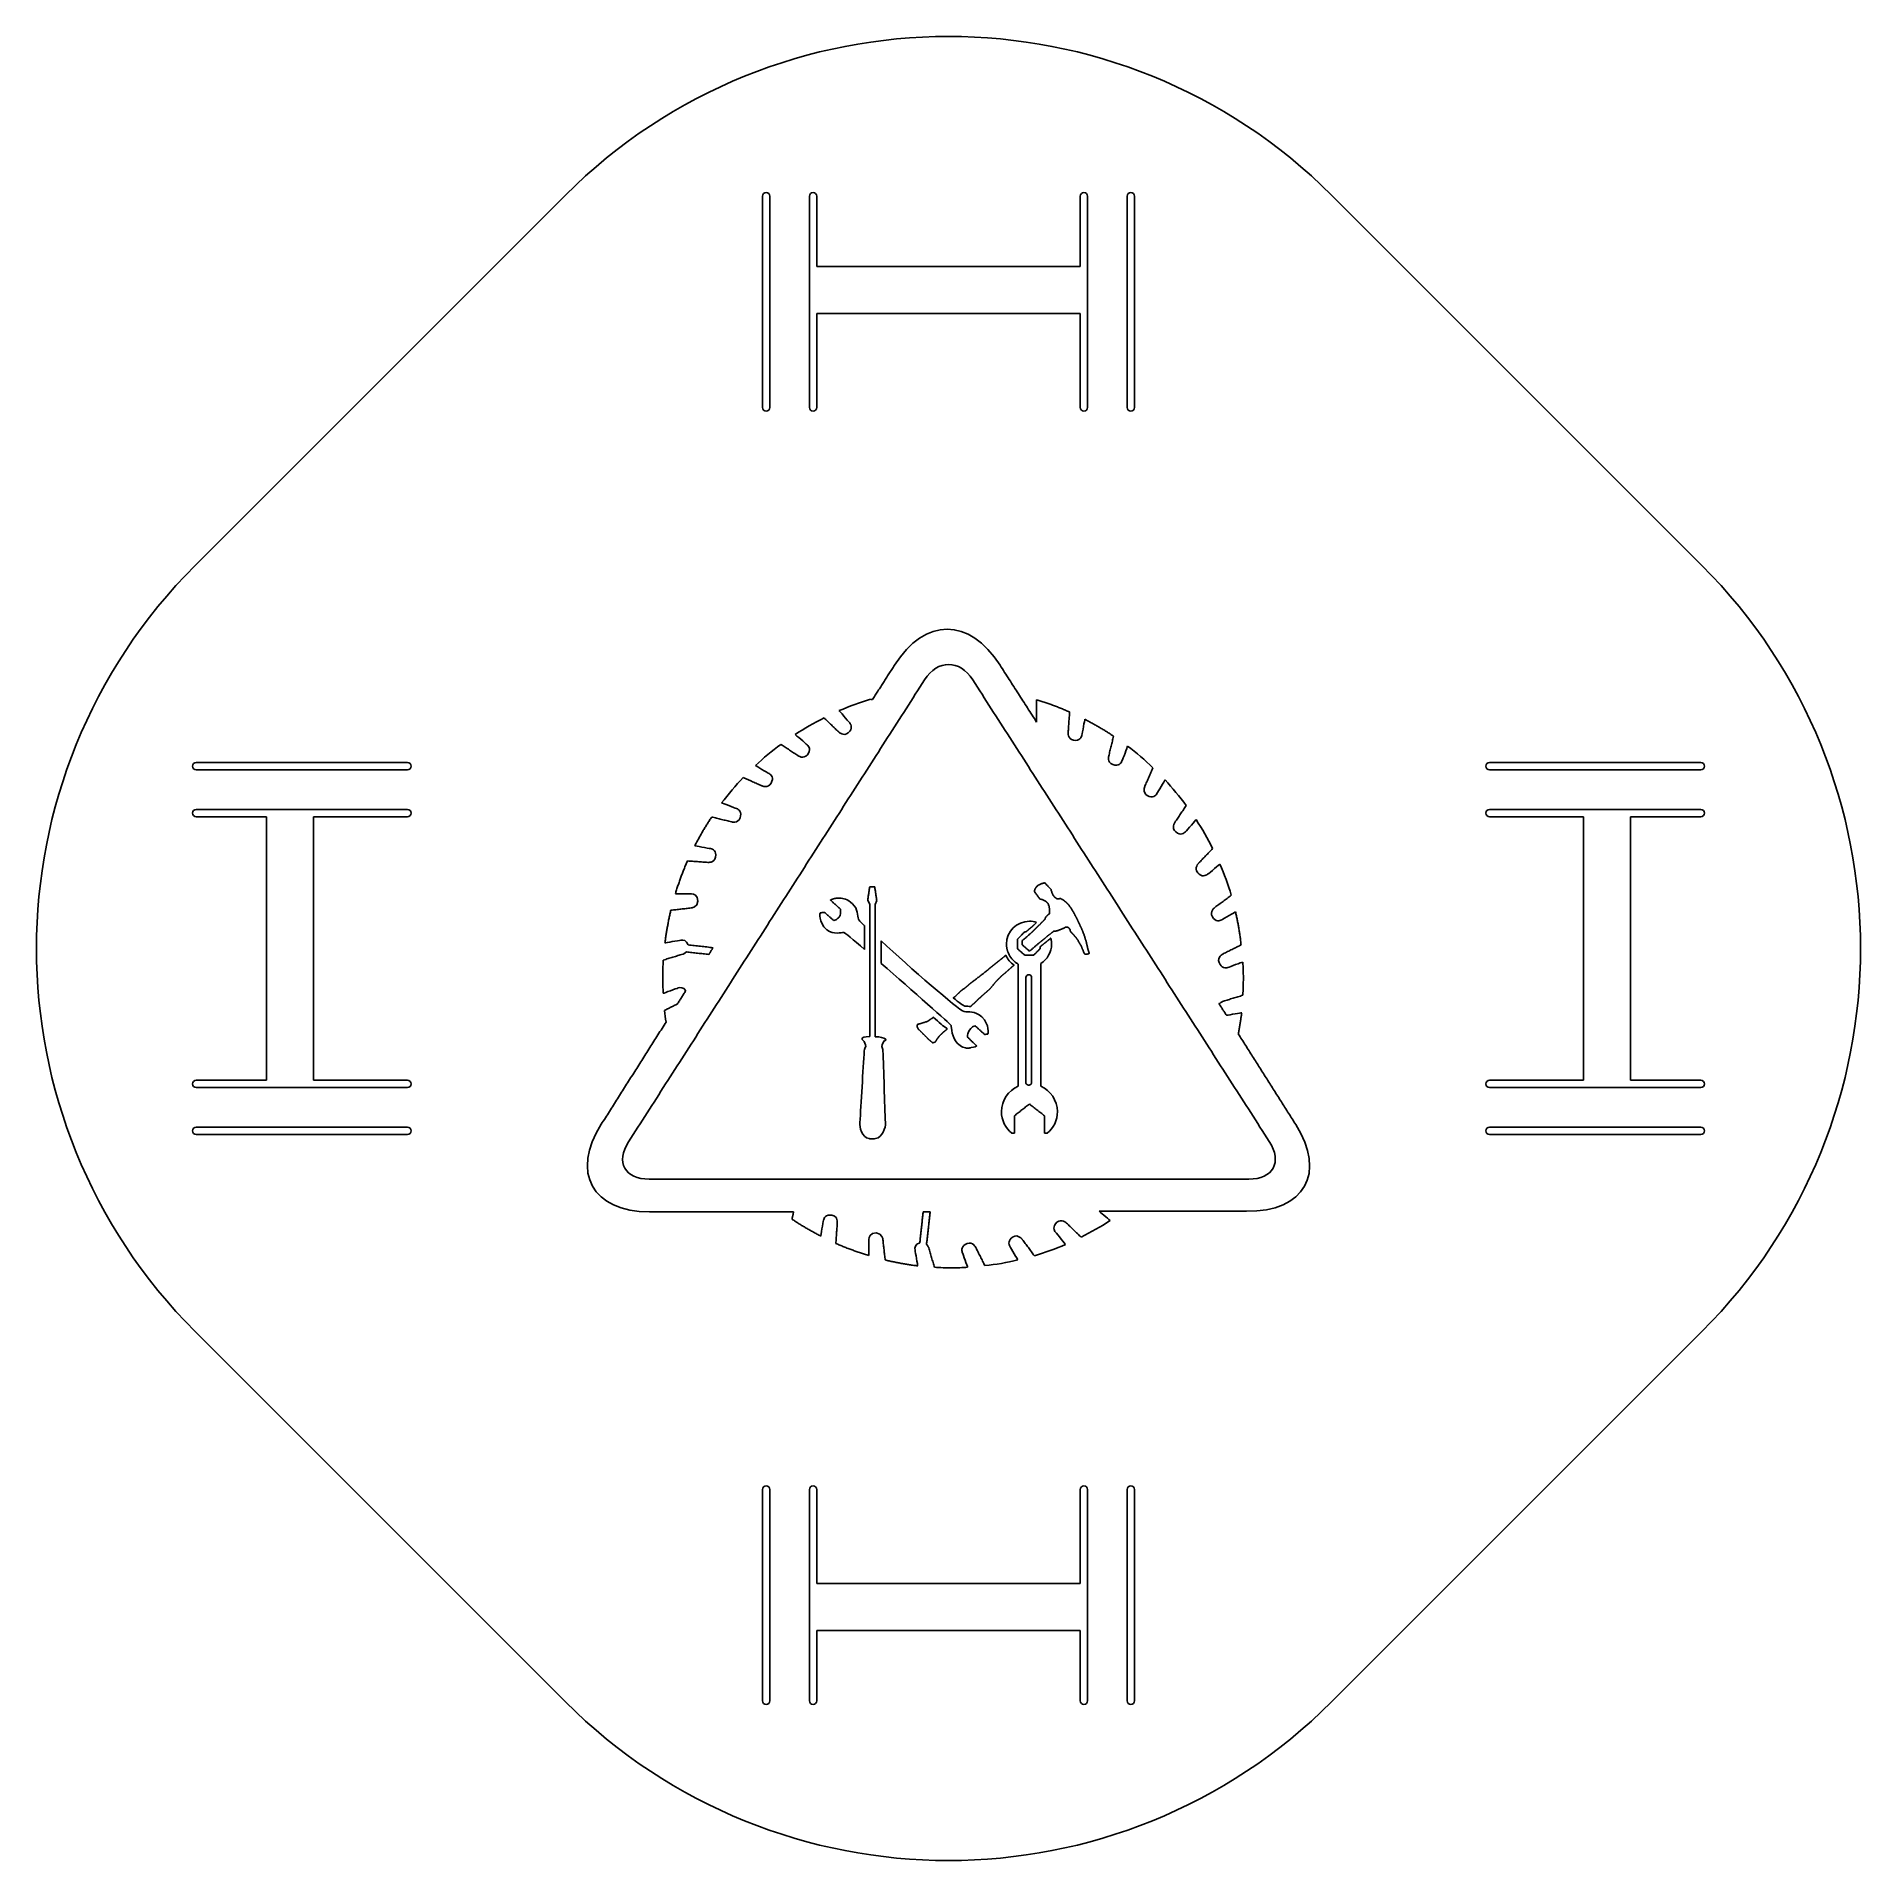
# Model space of a CAD drawing. Header units: millimetres. Extents: x -51 to 51, y -51 to 51.
import ezdxf

# ---------------------------------------------------------------- set-up
doc = ezdxf.new("R2010")
doc.units = ezdxf.units.MM
doc.layers.add('Shape2DView027', color=7, linetype='CONTINUOUS')

msp = doc.modelspace()

# ---------------------------------------------------------------- linework, layer by layer
at = {"layer": 'Shape2DView027'}
for p, q in [((-41.7193, 21.2132), (-21.2132, 41.7193)), ((-10.3, 41.6624), (-10.3, 29.9624)), ((-9.9, 29.9624), (-9.9, 41.6624)), ((-7.7, 41.6624), (-7.7, 29.9624)), ((-7.3, 37.7624), (-7.3, 41.6624)), ((7.3, 41.6624), (7.3, 37.7624)), ((7.7, 29.9624), (7.7, 41.6624)), ((9.9, 41.6624), (9.9, 29.9624)), ((10.3, 29.9624), (10.3, 41.6624)), ((21.2132, 41.7193), (41.7193, 21.2132)), ((7.3, 37.7624), (-7.3, 37.7624)), ((-7.3, 29.9624), (-7.3, 35.1624)), ((-7.3, 35.1624), (7.3, 35.1624)), ((7.3, 35.1624), (7.3, 29.9624)), ((-29.9624, 10.3), (-41.6624, 10.3)), ((41.6624, 10.3), (29.9624, 10.3)), ((-41.6624, 9.9), (-29.9624, 9.9)), ((29.9624, 9.9), (41.6624, 9.9)), ((-29.9624, 7.7), (-41.6624, 7.7)), ((-41.6624, 7.3), (-37.7624, 7.3)), ((-37.7624, 7.3), (-37.7624, -7.3)), ((-35.1624, 7.3), (-29.9624, 7.3)), ((-35.1624, -7.3), (-35.1624, 7.3)), ((41.6624, 7.7), (29.9624, 7.7)), ((29.9624, 7.3), (35.1624, 7.3)), ((35.1624, 7.3), (35.1624, -7.3)), ((37.7624, -7.3), (37.7624, 7.3)), ((37.7624, 7.3), (41.6624, 7.3)), ((-37.7624, -7.3), (-41.6624, -7.3)), ((-41.6624, -7.7), (-29.9624, -7.7)), ((-29.9624, -7.3), (-35.1624, -7.3)), ((35.1624, -7.3), (29.9624, -7.3)), ((29.9624, -7.7), (41.6624, -7.7)), ((41.6624, -7.3), (37.7624, -7.3)), ((-29.9624, -9.9), (-41.6624, -9.9)), ((41.6624, -9.9), (29.9624, -9.9)), ((-41.6624, -10.3), (-29.9624, -10.3)), ((29.9624, -10.3), (41.6624, -10.3)), ((-21.2132, -41.7193), (-41.7193, -21.2132)), ((41.7193, -21.2132), (21.2132, -41.7193)), ((-10.3, -29.9624), (-10.3, -41.6624)), ((-9.9, -41.6624), (-9.9, -29.9624)), ((-7.7, -29.9624), (-7.7, -41.6624)), ((-7.3, -35.1624), (-7.3, -29.9624)), ((7.3, -29.9624), (7.3, -35.1624)), ((7.7, -41.6624), (7.7, -29.9624)), ((9.9, -29.9624), (9.9, -41.6624)), ((10.3, -41.6624), (10.3, -29.9624)), ((7.3, -35.1624), (-7.3, -35.1624)), ((-7.3, -37.7624), (7.3, -37.7624)), ((-7.3, -41.6624), (-7.3, -37.7624)), ((7.3, -37.7624), (7.3, -41.6624))]:
    msp.add_line(p, q, dxfattribs=at)
for centre, radius, start, end in [((0, 20.5061), 30, 45, 135), ((-10.1, 41.6624), 0.2, 0, 180), ((-7.5, 41.6624), 0.2, 0, 180), ((7.5, 41.6624), 0.2, 0, 180), ((10.1, 41.6624), 0.2, 0, 180), ((-10.1, 29.9624), 0.2, 180, 0), ((-7.5, 29.9624), 0.2, 180, 0), ((7.5, 29.9624), 0.2, 180, 0), ((10.1, 29.9624), 0.2, 180, 0), ((-20.5061, 0), 30, 135, -135), ((20.5061, 0), 30, -45, 45), ((-41.6624, 10.1), 0.2, 90, -90), ((-29.9624, 10.1), 0.2, -90, 90), ((29.9624, 10.1), 0.2, 90, -90), ((41.6624, 10.1), 0.2, -90, 90), ((-41.6624, 7.5), 0.2, 90, -90), ((-29.9624, 7.5), 0.2, -90, 90), ((29.9624, 7.5), 0.2, 90, -90), ((41.6624, 7.5), 0.2, -90, 90), ((-41.6624, -7.5), 0.2, 90, -90), ((-29.9624, -7.5), 0.2, -90, 90), ((29.9624, -7.5), 0.2, 90, -90), ((41.6624, -7.5), 0.2, -90, 90), ((-41.6624, -10.1), 0.2, 90, -90), ((-29.9624, -10.1), 0.2, -90, 90), ((29.9624, -10.1), 0.2, 90, -90), ((41.6624, -10.1), 0.2, -90, 90), ((-10.1, -29.9624), 0.2, 0, 180), ((-7.5, -29.9624), 0.2, 0, 180), ((7.5, -29.9624), 0.2, 0, 180), ((10.1, -29.9624), 0.2, 0, 180), ((0, -20.5061), 30, -135, -45), ((-10.1, -41.6624), 0.2, -180, 0), ((-7.5, -41.6624), 0.2, 180, 0), ((7.5, -41.6624), 0.2, 180, 0), ((10.1, -41.6624), 0.2, -180, 0)]:
    msp.add_arc(centre, radius, start, end, dxfattribs=at)
for points, degree in [([(2.85476, 15.6865), (1.15493, 18.3532), (-1.29346, 18.3532), (-2.9933, 15.6865)], 3), ([(-2.9933, 15.6865), (-4.20969, 13.7839)], 1), ([(-1.32465, 14.8755), (-0.591694, 16.014), (0.609107, 16.014), (1.34206, 14.8755)], 3), ([(4.88209, 12.5363), (2.85476, 15.6865)], 1), ([(-17.7148, -10.7), (-1.32465, 14.8755)], 1), ([(1.34206, 14.8755), (17.7634, -10.6844)], 1), ([(-4.31886, 13.7995), (-4.91146, 13.6279), (-5.48847, 13.4096), (-6.04988, 13.1757)], 3), ([(-6.04988, 13.1757), (-6.04988, 13.1757), (-5.56644, 12.5987), (-5.47287, 12.4895)], 3), ([(-4.20969, 13.7839), (-4.31886, 13.7995)], 1), ([(6.70668, 13.0977), (5.81778, 13.4915), (4.88209, 13.7683)], 2), ([(4.88209, 13.7683), (4.88209, 12.8794)], 1), ([(-6.892, 12.7702), (-7.43782, 12.4895), (-7.98364, 12.1932), (-8.49827, 11.8501)], 3), ([(-6.08107, 11.9905), (-6.892, 12.7702)], 1), ([(-5.47287, 12.4895), (-5.3949, 12.396), (-5.28574, 12.1776), (-5.55085, 11.9437)], 3), ([(4.88209, 12.8794), (4.88209, 12.8638), (4.88209, 12.5519), (4.88209, 12.5363)], 3), ([(6.62871, 11.9749), (6.70668, 13.0977)], 1), ([(7.5488, 12.6923), (7.5488, 12.6611), (7.40845, 11.9437), (7.39286, 11.8189)], 3), ([(9.13948, 11.7566), (8.36753, 12.2712), (7.5488, 12.6923)], 2), ([(-9.27801, 11.3043), (-9.77705, 10.9456), (-10.2449, 10.5402), (-10.6971, 10.1347)], 3), ([(-8.34232, 10.6805), (-9.27801, 11.3043)], 1), ([(-8.49827, 11.8501), (-8.46708, 11.8345), (-7.92126, 11.3667), (-7.82769, 11.2731)], 3), ([(-7.82769, 11.2731), (-7.73412, 11.1952), (-7.59377, 10.9924), (-7.8121, 10.7273)], 3), ([(-5.55085, 11.9437), (-5.81596, 11.7254), (-6.08107, 11.9905), (-6.08107, 11.9905)], 3), ([(6.92501, 11.5382), (6.58193, 11.6006), (6.62871, 11.9749), (6.62871, 11.9749)], 3), ([(7.39286, 11.8189), (7.36167, 11.6942), (7.2681, 11.4759), (6.92501, 11.5382)], 3), ([(8.87436, 10.6649), (9.13948, 11.7566)], 1), ([(9.91922, 11.2108), (9.90362, 11.1484), (9.65411, 10.4934), (9.60732, 10.3842)], 3), ([(11.3228, 10.01), (10.8861, 10.431), (10.4027, 10.8365), (9.91922, 11.2108)], 3), ([(-10.6971, 10.1347), (-10.6348, 10.1035), (-10.0422, 9.74484), (-9.93299, 9.68246)], 3), ([(-7.8121, 10.7273), (-8.03043, 10.4622), (-8.34232, 10.6805), (-8.34232, 10.6805)], 3), ([(9.09269, 10.1815), (8.7652, 10.3063), (8.87436, 10.6649), (8.87436, 10.6649)], 3), ([(9.60732, 10.3842), (9.56054, 10.2595), (9.42018, 10.0723), (9.09269, 10.1815)], 3), ([(-11.3677, 9.46413), (-11.7888, 9.02748), (-12.1942, 8.54404), (-12.5685, 8.0606)], 3), ([(-10.3385, 9.01188), (-11.3677, 9.46413)], 1), ([(-9.82383, 9.15223), (-9.99537, 8.85593), (-10.3385, 9.01188), (-10.3385, 9.01188)], 3), ([(-9.93299, 9.68246), (-9.82383, 9.62008), (-9.65229, 9.44854), (-9.82383, 9.15223)], 3), ([(10.8705, 8.98069), (11.3228, 10.01)], 1), ([(11.9933, 9.33937), (11.9621, 9.27699), (11.6035, 8.68439), (11.5411, 8.57523)], 3), ([(13.1629, 7.92024), (12.8043, 8.41928), (12.3988, 8.88712), (11.9933, 9.33937)], 3), ([(11.0109, 8.46606), (10.7146, 8.63761), (10.8705, 8.98069), (10.8705, 8.98069)], 3), ([(11.5411, 8.57523), (11.4787, 8.46606), (11.3072, 8.29452), (11.0109, 8.46606)], 3), ([(-13.1143, 7.28086), (-13.629, 6.50891), (-14.05, 5.69018)], 2), ([(-12.0227, 7.01574), (-13.1143, 7.28086)], 1), ([(-12.5685, 8.0606), (-12.5061, 8.045), (-11.8512, 7.79549), (-11.742, 7.7487)], 3), ([(-11.5393, 7.23407), (-11.664, 6.90658), (-12.0227, 7.01574), (-12.0227, 7.01574)], 3), ([(-11.742, 7.7487), (-11.6172, 7.70192), (-11.4301, 7.56156), (-11.5393, 7.23407)], 3), ([(12.5391, 6.98455), (13.1629, 7.92024)], 1), ([(13.7088, 7.1405), (13.6932, 7.10931), (13.2253, 6.56349), (13.1318, 6.46992)], 3), ([(14.6289, 5.53424), (14.3481, 6.08005), (14.0518, 6.62587), (13.7088, 7.1405)], 3), ([(12.5859, 6.45433), (12.3208, 6.67266), (12.5391, 6.98455), (12.5391, 6.98455)], 3), ([(13.1318, 6.46992), (13.0538, 6.37636), (12.851, 6.236), (12.5859, 6.45433)], 3), ([(-14.05, 5.69018), (-14.0344, 5.69018), (-13.3015, 5.54983), (-13.1767, 5.53424)], 3), ([(-12.896, 5.06639), (-12.9584, 4.7233), (-13.3327, 4.77009), (-13.3327, 4.77009)], 3), ([(-13.1767, 5.53424), (-13.052, 5.50305), (-12.8336, 5.40948), (-12.896, 5.06639)], 3), ([(13.8491, 4.7233), (14.6289, 5.53424)], 1), ([(-14.4555, 4.84806), (-14.8493, 3.95916), (-15.1261, 3.02347)], 2), ([(-13.3327, 4.77009), (-14.4555, 4.84806)], 1), ([(13.8023, 4.19308), (13.584, 4.45819), (13.8491, 4.7233), (13.8491, 4.7233)], 3), ([(14.3481, 4.11511), (14.2546, 4.03713), (14.0363, 3.92797), (13.8023, 4.19308)], 3), ([(15.0343, 4.67652), (15.0343, 4.67652), (14.4573, 4.19308), (14.3481, 4.11511)], 3), ([(15.6581, 2.94549), (15.4866, 3.5381), (15.2682, 4.11511), (15.0343, 4.67652)], 3), ([(-4.36564, 3.41334), (-4.47481, 2.66479)], 1), ([(-4.08493, 3.41334), (-4.36564, 3.41334)], 1), ([(-3.97577, 2.66479), (-4.08493, 3.41334)], 1), ([(4.77293, 3.2262), (4.75733, 3.19501)], 1), ([(4.75733, 3.19501), (4.75733, 3.14823)], 1), ([(4.75733, 3.14823), (5.05363, 2.74276)], 1), ([(4.78852, 3.28858), (4.77293, 3.25739)], 1), ([(4.77293, 3.25739), (4.77293, 3.2262)], 1), ([(4.80412, 3.31977), (4.78852, 3.28858)], 1), ([(4.81971, 3.33537), (4.80412, 3.31977)], 1), ([(4.8353, 3.36655), (4.81971, 3.33537)], 1), ([(4.8509, 3.39774), (4.8353, 3.36655)], 1), ([(4.86649, 3.41334), (4.8509, 3.39774)], 1), ([(4.89768, 3.42893), (4.86649, 3.41334)], 1), ([(4.91328, 3.46012), (4.89768, 3.42893)], 1), ([(4.92887, 3.47572), (4.91328, 3.46012)], 1), ([(4.96006, 3.49131), (4.92887, 3.47572)], 1), ([(4.97566, 3.50691), (4.96006, 3.49131)], 1), ([(5.00685, 3.5225), (4.97566, 3.50691)], 1), ([(5.03804, 3.5381), (5.00685, 3.5225)], 1), ([(5.06923, 3.55369), (5.03804, 3.5381)], 1), ([(5.10042, 3.56929), (5.06923, 3.55369)], 1), ([(5.13161, 3.58488), (5.10042, 3.56929)], 1), ([(5.1628, 3.60048), (5.13161, 3.58488)], 1), ([(5.20958, 3.60048), (5.1628, 3.60048)], 1), ([(5.24077, 3.61607), (5.20958, 3.60048)], 1), ([(5.28755, 3.63167), (5.24077, 3.61607)], 1), ([(5.31874, 3.64726), (5.28755, 3.63167)], 1), ([(5.67743, 3.27299), (5.31874, 3.64726)], 1), ([(5.69302, 3.2418), (5.67743, 3.27299)], 1), ([(5.69302, 3.19501), (5.69302, 3.2418)], 1), ([(5.70862, 3.16382), (5.69302, 3.19501)], 1), ([(5.72421, 3.13263), (5.70862, 3.16382)], 1), ([(5.72421, 3.11704), (5.72421, 3.13263)], 1), ([(5.72421, 3.10144), (5.72421, 3.11704)], 1), ([(5.7398, 3.07025), (5.72421, 3.10144)], 1), ([(5.7554, 3.03906), (5.7398, 3.07025)], 1), ([(5.77099, 3.00787), (5.7554, 3.03906)], 1), ([(-15.3756, 2.11897), (-15.5861, 1.22617), (-15.7031, 0.309969)], 2), ([(-14.2528, 2.24373), (-15.3756, 2.11897)], 1), ([(-15.1261, 3.02347), (-14.2372, 3.02347)], 1), ([(-13.8785, 2.618), (-13.8785, 2.27492), (-14.2528, 2.24373), (-14.2528, 2.24373)], 3), ([(-14.2372, 3.02347), (-14.1124, 3.02347), (-13.8785, 2.96109), (-13.8785, 2.618)], 3), ([(-6.48654, 2.71157), (-6.53332, 2.68428), (-6.53332, 2.68038)], 2), ([(-6.53332, 2.68038), (-5.9875, 2.18135)], 1), ([(-6.34618, 2.75836), (-6.48654, 2.71157)], 1), ([(-6.06548, 2.78955), (-6.25262, 2.78565), (-6.34618, 2.75836)], 2), ([(-6.0031, 2.78955), (-6.01869, 2.78955), (-6.04988, 2.78955), (-6.06548, 2.78955)], 3), ([(-5.31693, 2.47765), (-5.59763, 2.72717), (-5.84715, 2.78955), (-6.0031, 2.78955)], 3), ([(-5.9875, 2.18135), (-5.95631, 2.04099), (-5.97191, 1.93183), (-6.0031, 1.83826)], 3), ([(-4.98943, 1.61993), (-5.03622, 1.79148), (-5.00503, 2.19694), (-5.31693, 2.47765)], 3), ([(-4.47481, 2.66479), (-4.47481, 2.66479), (-4.35005, 2.44646), (-4.35005, 2.44646)], 3), ([(-4.35005, 2.44646), (-4.35005, -4.86751)], 1), ([(-4.06934, 2.43087), (-4.06934, 2.43087), (-3.97577, 2.66479), (-3.97577, 2.66479)], 3), ([(-4.06934, -4.88311), (-4.06934, 2.43087)], 1), ([(5.05363, 2.74276), (5.08482, 2.72717)], 1), ([(5.08482, 2.72717), (5.13161, 2.72717)], 1), ([(5.13161, 2.72717), (5.1628, 2.71157)], 1), ([(5.1628, 2.71157), (5.19399, 2.71157)], 1), ([(5.19399, 2.71157), (5.25637, 2.68038)], 1), ([(5.25637, 2.68038), (5.31874, 2.64919)], 1), ([(5.31874, 2.64919), (5.38112, 2.618)], 1), ([(5.38112, 2.618), (5.42791, 2.58681)], 1), ([(5.42791, 2.58681), (5.4435, 2.55562)], 1), ([(5.4435, 2.55562), (5.4591, 2.54003)], 1), ([(5.4591, 2.54003), (5.49029, 2.50884)], 1), ([(5.49029, 2.50884), (5.50588, 2.49324)], 1), ([(5.50588, 2.49324), (5.52148, 2.46205)], 1), ([(5.52148, 2.46205), (5.53707, 2.43087)], 1), ([(5.53707, 2.43087), (5.53707, 2.39968)], 1), ([(5.53707, 2.39968), (5.55267, 2.36849)], 1), ([(5.55267, 2.36849), (5.56826, 2.35289)], 1), ([(5.56826, 2.35289), (5.56826, 2.30611)], 1), ([(5.56826, 2.30611), (5.58386, 2.27492)], 1), ([(5.58386, 2.27492), (5.58386, 2.24373)], 1), ([(5.58386, 2.24373), (5.59945, 2.21254)], 1), ([(5.59945, 2.21254), (5.59945, 2.16575)], 1), ([(5.59945, 2.16575), (5.59945, 2.13456)], 1), ([(5.59945, 2.13456), (5.59945, 2.08778)], 1), ([(5.59945, 2.08778), (5.59945, 2.0098)], 1), ([(5.77099, 2.99228), (5.77099, 3.00787)], 1), ([(5.78659, 2.96109), (5.77099, 2.99228)], 1), ([(5.80218, 2.94549), (5.78659, 2.96109)], 1), ([(5.81778, 2.9143), (5.80218, 2.94549)], 1), ([(5.83337, 2.89871), (5.81778, 2.9143)], 1), ([(5.83337, 2.88312), (5.83337, 2.89871)], 1), ([(5.84897, 2.88312), (5.83337, 2.88312)], 1), ([(5.86456, 2.86752), (5.84897, 2.88312)], 1), ([(5.88016, 2.83633), (5.86456, 2.86752)], 1), ([(5.89575, 2.82074), (5.88016, 2.83633)], 1), ([(5.91135, 2.82074), (5.89575, 2.82074)], 1), ([(5.92694, 2.80514), (5.91135, 2.82074)], 1), ([(5.94254, 2.78955), (5.92694, 2.80514)], 1), ([(5.95813, 2.78955), (5.94254, 2.78955)], 1), ([(5.95813, 2.77395), (5.95813, 2.78955)], 1), ([(5.97373, 2.77395), (5.95813, 2.77395)], 1), ([(5.98932, 2.77395), (5.97373, 2.77395)], 1), ([(6.00492, 2.75836), (5.98932, 2.77395)], 1), ([(6.02051, 2.75836), (6.00492, 2.75836)], 1), ([(6.03611, 2.75836), (6.02051, 2.75836)], 1), ([(6.0673, 2.75836), (6.03611, 2.75836)], 1), ([(6.08289, 2.75836), (6.0673, 2.75836)], 1), ([(6.09849, 2.75836), (6.08289, 2.75836)], 1), ([(6.11408, 2.75836), (6.09849, 2.75836)], 1), ([(6.14527, 2.75836), (6.11408, 2.75836)], 1), ([(6.16087, 2.77395), (6.14527, 2.75836)], 1), ([(6.17646, 2.77395), (6.16087, 2.77395)], 1), ([(6.22324, 2.75836), (6.17646, 2.77395)], 1), ([(6.27003, 2.72717), (6.22324, 2.75836)], 1), ([(6.31681, 2.71157), (6.27003, 2.72717)], 1), ([(6.3636, 2.68038), (6.31681, 2.71157)], 1), ([(6.42598, 2.6336), (6.3636, 2.68038)], 1), ([(6.45717, 2.60241), (6.42598, 2.6336)], 1), ([(6.50395, 2.57122), (6.45717, 2.60241)], 1), ([(6.55074, 2.52443), (6.50395, 2.57122)], 1), ([(6.59752, 2.47765), (6.55074, 2.52443)], 1), ([(6.6443, 2.43087), (6.59752, 2.47765)], 1), ([(6.69109, 2.36849), (6.6443, 2.43087)], 1), ([(6.72228, 2.30611), (6.69109, 2.36849)], 1), ([(6.76906, 2.25932), (6.72228, 2.30611)], 1), ([(6.81585, 2.19694), (6.76906, 2.25932)], 1), ([(6.84704, 2.11897), (6.81585, 2.19694)], 1), ([(6.89382, 2.05659), (6.84704, 2.11897)], 1), ([(6.9718, 1.91624), (6.89382, 2.05659)], 1), ([(14.6133, 1.76029), (14.4417, 2.05659), (14.7536, 2.27492), (14.7536, 2.27492)], 3), ([(14.7536, 2.27492), (15.6581, 2.94549)], 1), ([(15.892, 2.0254), (15.8764, 2.0098), (15.2371, 1.65112), (15.1279, 1.58874)], 3), ([(16.2039, 0.200805), (16.1065, 1.13649), (15.892, 2.0254)], 2), ([(-7.11033, 1.97862), (-7.11033, 1.97862), (-7.23509, 1.47958), (-6.73606, 1.04293)], 3), ([(-6.86081, 1.99421), (-7.11033, 1.97862)], 1), ([(-6.34618, 1.54196), (-6.86081, 1.99421)], 1), ([(-6.73606, 1.04293), (-6.54892, 0.886978), (-6.34618, 0.855788), (-6.17464, 0.855788)], 3), ([(-6.23702, 1.58874), (-6.26821, 1.57315), (-6.31499, 1.55756), (-6.34618, 1.54196)], 3), ([(-6.11226, 1.68231), (-6.15905, 1.65112), (-6.19024, 1.61993), (-6.23702, 1.58874)], 3), ([(-6.0031, 1.83826), (-6.03429, 1.79148), (-6.06548, 1.7135), (-6.11226, 1.68231)], 3), ([(-4.66194, 1.27685), (-4.86468, 1.46399), (-4.98943, 1.58874), (-4.98943, 1.61993)], 3), ([(-4.64635, 1.27685), (-4.66194, 1.27685)], 1), ([(-4.64635, -0.048712), (-4.64635, 1.27685)], 1), ([(4.47662, 1.51077), (3.77486, 1.51077), (3.21344, 0.949357), (3.21344, 0.24759)], 3), ([(4.28949, 0.918167), (4.44543, 1.05852)], 1), ([(4.44543, 1.05852), (4.52341, 1.1209)], 1), ([(4.88209, 1.44839), (4.75733, 1.49518), (4.61698, 1.51077), (4.47662, 1.51077)], 3), ([(4.52341, 1.1209), (4.60138, 1.18328)], 1), ([(4.60138, 1.18328), (4.63257, 1.21447)], 1), ([(4.63257, 1.21447), (4.66376, 1.24566)], 1), ([(4.66376, 1.24566), (4.74174, 1.30804)], 1), ([(4.72614, 1.01174), (4.66376, 0.949357)], 1), ([(4.77293, 1.05852), (4.72614, 1.01174)], 1), ([(4.74174, 1.30804), (4.81971, 1.38601)], 1), ([(4.80412, 1.08971), (4.77293, 1.05852)], 1), ([(4.88209, 1.16768), (4.80412, 1.08971)], 1), ([(4.81971, 1.38601), (4.88209, 1.44839)], 1), ([(4.96006, 1.24566), (4.88209, 1.16768)], 1), ([(5.03804, 1.30804), (4.96006, 1.24566)], 1), ([(5.11601, 1.38601), (5.03804, 1.30804)], 1), ([(5.13161, 1.4172), (5.11601, 1.38601)], 1), ([(5.1472, 1.4328), (5.13161, 1.4172)], 1), ([(5.19399, 1.46399), (5.1472, 1.4328)], 1), ([(5.33434, 1.61993), (5.19399, 1.46399)], 1), ([(5.34993, 1.63553), (5.33434, 1.61993)], 1), ([(5.36553, 1.69791), (5.34993, 1.66672)], 1), ([(5.34993, 1.66672), (5.34993, 1.63553)], 1), ([(5.38112, 1.7135), (5.36553, 1.69791)], 1), ([(5.39672, 1.76029), (5.38112, 1.74469)], 1), ([(5.38112, 1.74469), (5.38112, 1.7135)], 1), ([(5.41231, 1.77588), (5.39672, 1.76029)], 1), ([(5.4435, 1.80707), (5.41231, 1.77588)], 1), ([(5.47469, 1.82267), (5.4435, 1.80707)], 1), ([(5.49029, 1.85386), (5.47469, 1.82267)], 1), ([(5.53707, 1.88505), (5.49029, 1.85386)], 1), ([(5.55267, 1.90064), (5.53707, 1.88505)], 1), ([(5.58386, 1.91624), (5.55267, 1.90064)], 1), ([(5.59945, 2.0098), (5.58386, 1.91624)], 1), ([(6.08289, 0.996141), (6.09849, 1.01174)], 1), ([(6.09849, 1.01174), (6.11408, 1.01174)], 1), ([(6.11408, 1.01174), (6.12968, 1.02733)], 1), ([(6.12968, 1.02733), (6.17646, 1.04293)], 1), ([(6.17646, 1.04293), (6.22324, 1.05852)], 1), ([(6.22324, 1.05852), (6.27003, 1.07412)], 1), ([(6.27003, 1.07412), (6.31681, 1.10531)], 1), ([(6.31681, 1.10531), (6.348, 1.10531)], 1), ([(6.348, 1.10531), (6.37919, 1.1209)], 1), ([(6.37919, 1.1209), (6.42598, 1.15209)], 1), ([(6.42598, 1.15209), (6.44157, 1.15209)], 1), ([(6.44157, 1.15209), (6.45717, 1.16768)], 1), ([(6.45717, 1.16768), (6.47276, 1.18328)], 1), ([(6.47276, 1.18328), (6.50395, 1.18328)], 1), ([(6.50395, 1.18328), (6.53514, 1.18328)], 1), ([(6.53514, 1.18328), (6.55074, 1.18328)], 1), ([(6.55074, 1.18328), (6.58193, 1.18328)], 1), ([(6.58193, 1.18328), (6.59752, 1.18328)], 1), ([(6.59752, 1.18328), (6.61312, 1.16768)], 1), ([(6.61312, 1.16768), (6.6443, 1.15209)], 1), ([(6.6443, 1.15209), (6.6599, 1.13649)], 1), ([(6.6599, 1.13649), (6.67549, 1.1209)], 1), ([(6.67549, 1.1209), (6.69109, 1.10531)], 1), ([(6.69109, 1.10531), (6.70668, 1.07412)], 1), ([(6.70668, 1.07412), (6.72228, 1.05852)], 1), ([(6.72228, 1.05852), (6.73787, 1.02733)], 1), ([(6.73787, 1.02733), (6.73787, 0.996141)], 1), ([(7.03418, 1.79148), (6.9718, 1.91624)], 1), ([(7.08096, 1.7135), (7.03418, 1.79148)], 1), ([(7.11215, 1.65112), (7.08096, 1.7135)], 1), ([(7.17453, 1.51077), (7.11215, 1.65112)], 1), ([(7.23691, 1.38601), (7.17453, 1.51077)], 1), ([(7.29929, 1.24566), (7.23691, 1.38601)], 1), ([(7.36167, 1.1209), (7.29929, 1.24566)], 1), ([(7.39286, 1.04293), (7.36167, 1.1209)], 1), ([(7.42405, 0.980547), (7.39286, 1.04293)], 1), ([(15.1279, 1.58874), (15.0187, 1.52637), (14.7848, 1.46399), (14.6133, 1.76029)], 3), ([(-15.7031, 0.309969), (-15.6563, 0.325564), (-14.9545, 0.434728), (-14.8298, 0.465917)], 3), ([(-14.8298, 0.465917), (-14.705, 0.481512), (-14.5023, 0.465917), (-14.4243, 0.200805)], 3), ([(-14.4243, 0.200805), (-13.0364, 0.044857)], 1), ([(-13.0364, 0.044857), (-13.2703, -0.329419)], 1), ([(-6.17464, 0.855788), (-6.0031, 0.855788), (-5.86274, 0.886978), (-5.80037, 0.886978)], 3), ([(-5.80037, 0.886978), (-5.78477, 0.886978)], 1), ([(-5.78477, 0.886978), (-5.75358, 0.886978), (-5.30133, 0.497107), (-4.64635, -0.048712)], 3), ([(0.874219, -3.49517), (0.499944, -3.37041), (-2.11999, -1.06238), (-3.72625, 0.419133)], 3), ([(-3.72625, 0.419133), (-3.72625, -0.828453)], 1), ([(3.21344, 0.24759), (3.20954, -0.033117), (3.32261, -0.267039)], 2), ([(3.82164, 0.512702), (4.21151, 0.918167)], 1), ([(3.82164, 0.497107), (3.82164, 0.512702)], 1), ([(3.82164, 0.2164), (3.82164, 0.497107)], 1), ([(3.82164, -0.017522), (3.82164, 0.2164)], 1), ([(4.58579, 0.871383), (4.08675, 0.434728)], 1), ([(4.08675, 0.434728), (4.08675, 0.200805)], 1), ([(4.08675, 0.200805), (4.47662, -0.142281)], 1), ([(4.21151, 0.918167), (4.28949, 0.918167)], 1), ([(4.49222, -0.142281), (5.02244, 0.309969)], 1), ([(4.66376, 0.949357), (4.58579, 0.871383)], 1), ([(5.02244, 0.309969), (5.17839, 0.434728)], 1), ([(5.1472, 0.154021), (5.06923, 0.091642)], 1), ([(5.06923, 0.091642), (5.06923, -0.017522)], 1), ([(5.11601, -0.828453), (5.47469, -0.610126), (5.70862, -0.20466), (5.70862, 0.24759)], 3), ([(5.30315, 0.278779), (5.1472, 0.154021)], 1), ([(5.17839, 0.434728), (5.33434, 0.559486)], 1), ([(5.4591, 0.403538), (5.30315, 0.278779)], 1), ([(5.33434, 0.559486), (5.49029, 0.69984)], 1), ([(5.61505, 0.528297), (5.4591, 0.403538)], 1), ([(5.49029, 0.69984), (5.66183, 0.824598)], 1), ([(5.66183, 0.575081), (5.61505, 0.528297)], 1), ([(5.66183, 0.824598), (5.83337, 0.964952)], 1), ([(5.70862, 0.24759), (5.70862, 0.411335), (5.66183, 0.575081)], 2), ([(5.83337, 0.964952), (5.84897, 0.964952)], 1), ([(5.84897, 0.964952), (5.88016, 0.964952)], 1), ([(5.88016, 0.964952), (5.89575, 0.964952)], 1), ([(5.89575, 0.964952), (5.91135, 0.964952)], 1), ([(5.91135, 0.964952), (5.94254, 0.964952)], 1), ([(5.94254, 0.964952), (5.98932, 0.980547)], 1), ([(5.98932, 0.980547), (6.02051, 0.980547)], 1), ([(6.02051, 0.980547), (6.0517, 0.996141)], 1), ([(6.0517, 0.996141), (6.08289, 0.996141)], 1), ([(6.73787, 0.996141), (6.75347, 0.949357)], 1), ([(6.75347, 0.949357), (6.76906, 0.918167)], 1), ([(6.76906, 0.918167), (6.83144, 0.871383)], 1), ([(6.83144, 0.871383), (6.84704, 0.840193)], 1), ([(6.84704, 0.840193), (6.87823, 0.809003)], 1), ([(6.87823, 0.809003), (6.94061, 0.746624)], 1), ([(6.94061, 0.746624), (6.98739, 0.684245)], 1), ([(6.98739, 0.684245), (7.04977, 0.621866)], 1), ([(7.04977, 0.621866), (7.09655, 0.559486)], 1), ([(7.09655, 0.559486), (7.14334, 0.481512)], 1), ([(7.14334, 0.481512), (7.17453, 0.450322)], 1), ([(7.17453, 0.450322), (7.19012, 0.403538)], 1), ([(7.19012, 0.403538), (7.23691, 0.325564)], 1), ([(7.23691, 0.325564), (7.28369, 0.24759)], 1), ([(7.28369, 0.24759), (7.33048, 0.169616)], 1), ([(7.33048, 0.169616), (7.36167, 0.122831)], 1), ([(7.36167, 0.122831), (7.37726, 0.076047)], 1), ([(7.37726, 0.076047), (7.40845, -0.017522)], 1), ([(7.47083, 0.840193), (7.42405, 0.980547)], 1), ([(7.50202, 0.777814), (7.47083, 0.840193)], 1), ([(7.51761, 0.715435), (7.50202, 0.777814)], 1), ([(7.5488, 0.63746), (7.51761, 0.715435)], 1), ([(7.5644, 0.575081), (7.5488, 0.63746)], 1), ([(7.57999, 0.512702), (7.5644, 0.575081)], 1), ([(7.61118, 0.434728), (7.57999, 0.512702)], 1), ([(7.62678, 0.372348), (7.61118, 0.434728)], 1), ([(7.64237, 0.309969), (7.62678, 0.372348)], 1), ([(7.65797, 0.231995), (7.64237, 0.309969)], 1), ([(7.67356, 0.169616), (7.65797, 0.231995)], 1), ([(7.68916, 0.107236), (7.67356, 0.169616)], 1), ([(7.70475, 0.029262), (7.68916, 0.107236)], 1), ([(7.73594, -0.095496), (7.70475, 0.029262)], 1), ([(15.2059, -0.298229), (16.2039, 0.200805)], 1), ([(-15.7966, -0.641315), (-15.8122, -0.968807), (-15.8278, -1.2807), (-15.8278, -1.60819)], 3), ([(-14.7206, -0.313824), (-15.7966, -0.641315)], 1), ([(-14.5179, -0.189065), (-14.6114, -0.282634), (-14.7206, -0.313824), (-14.7206, -0.313824)], 3), ([(-13.2703, -0.329419), (-14.5179, -0.189065)], 1), ([(-3.72625, -0.828453), (-2.02642, -2.30996), (0.125668, -4.19694), (0.141263, -4.25931)], 3), ([(2.41811, -0.984401), (2.34013, -1.04678)], 1), ([(2.49608, -0.922022), (2.41811, -0.984401)], 1), ([(2.57406, -0.859643), (2.49608, -0.922022)], 1), ([(2.65203, -0.797264), (2.57406, -0.859643)], 1), ([(2.80798, -0.672505), (2.65203, -0.797264)], 1), ([(2.96393, -0.547746), (2.80798, -0.672505)], 1), ([(3.11987, -0.422988), (2.96393, -0.547746)], 1), ([(3.15106, -0.391798), (3.11987, -0.422988)], 1), ([(3.18225, -0.376203), (3.15106, -0.391798)], 1), ([(3.6345, -0.922022), (3.43177, -0.781669), (3.27582, -0.610126), (3.18225, -0.376203)], 3), ([(3.32261, -0.267039), (3.41618, -0.485367), (3.57212, -0.672505), (3.77486, -0.812858)], 3), ([(3.43177, -1.09357), (3.57212, -0.968807)], 1), ([(3.57212, -0.968807), (3.6345, -0.922022)], 1), ([(3.77486, -0.812858), (3.80605, -0.828453), (3.82164, -0.844048), (3.85283, -0.859643)], 3), ([(4.21151, -0.360608), (3.82164, -0.017522)], 1), ([(3.85283, -0.859643), (3.85283, -7.6278)], 1), ([(4.2427, -0.360608), (4.21151, -0.360608)], 1), ([(4.5546, -0.360608), (4.2427, -0.360608)], 1), ([(4.47662, -0.142281), (4.49222, -0.142281)], 1), ([(4.72614, -0.360608), (4.5546, -0.360608)], 1), ([(5.06923, -0.017522), (4.72614, -0.360608)], 1), ([(5.11601, -7.6278), (5.11601, -0.828453)], 1), ([(7.40845, -0.017522), (7.45524, -0.111091)], 1), ([(7.45524, -0.111091), (7.48643, -0.20466)], 1), ([(7.48643, -0.20466), (7.53321, -0.298229)], 1), ([(7.53321, -0.298229), (7.5644, -0.313824)], 1), ([(7.5644, -0.313824), (7.61118, -0.313824)], 1), ([(7.61118, -0.313824), (7.64237, -0.313824)], 1), ([(7.64237, -0.313824), (7.68916, -0.313824)], 1), ([(7.68916, -0.313824), (7.72035, -0.298229)], 1), ([(7.72035, -0.298229), (7.75154, -0.298229)], 1), ([(7.79832, -0.267039), (7.73594, -0.095496)], 1), ([(7.75154, -0.298229), (7.76713, -0.282634)], 1), ([(7.76713, -0.282634), (7.79832, -0.267039)], 1), ([(14.9875, -0.781669), (14.8628, -0.454177), (15.2059, -0.298229), (15.2059, -0.298229)], 3), ([(15.471, -1.04678), (15.3462, -1.09357), (15.1123, -1.10916), (14.9875, -0.781669)], 3), ([(16.2975, -0.750479), (16.2351, -0.766074), (15.5801, -1.01559), (15.471, -1.04678)], 3), ([(16.3287, -1.62379), (16.3287, -1.32749), (16.3131, -1.04678), (16.2975, -0.750479)], 3), ([(-15.8278, -1.60819), (-15.8278, -1.9045), (-15.8122, -2.1852), (-15.7966, -2.4815)], 3), ([(1.17052, -1.96688), (1.09255, -2.02925)], 1), ([(1.2485, -1.9045), (1.17052, -1.96688)], 1), ([(1.37325, -1.81093), (1.2485, -1.9045)], 1), ([(2.05943, -1.2807), (1.37325, -1.81093)], 1), ([(2.19978, -1.17154), (2.05943, -1.2807)], 1), ([(2.21537, -1.15594), (2.19978, -1.17154)], 1), ([(2.23097, -1.14035), (2.21537, -1.15594)], 1), ([(2.26216, -1.10916), (2.23097, -1.14035)], 1), ([(2.34013, -1.04678), (2.26216, -1.10916)], 1), ([(2.34013, -2.1852), (2.60525, -1.85771)], 1), ([(2.60525, -1.85771), (2.73, -1.73295)], 1), ([(2.73, -1.73295), (2.85476, -1.60819)], 1), ([(2.85476, -1.60819), (2.97952, -1.48344)], 1), ([(2.97952, -1.48344), (3.15106, -1.34308)], 1), ([(3.15106, -1.34308), (3.29142, -1.21832)], 1), ([(3.29142, -1.21832), (3.43177, -1.09357)], 1), ([(4.28949, -1.60819), (4.28949, -1.51463), (4.36746, -1.45225), (4.44543, -1.45225)], 3), ([(4.28949, -7.40947), (4.28949, -1.60819)], 1), ([(4.44543, -1.45225), (4.539, -1.45225), (4.60138, -1.53022), (4.60138, -1.60819)], 3), ([(4.60138, -1.60819), (4.60138, -7.40947)], 1), ([(16.2975, -2.59067), (16.3131, -2.26318), (16.3287, -1.95128), (16.3287, -1.62379)], 3), ([(-15.7966, -2.4815), (-15.7343, -2.46591), (-15.0793, -2.21639), (-14.9701, -2.1852)], 3), ([(-14.5491, -2.34115), (-15.0169, -3.07411)], 1), ([(-14.9701, -2.1852), (-14.861, -2.15401), (-14.6738, -2.12282), (-14.5491, -2.34115)], 3), ([(0.297211, -2.71543), (0.266021, -2.73102)], 1), ([(0.266021, -2.73102), (0.593513, -2.99613), (0.796245, -3.15208), (0.905409, -3.19887)], 3), ([(0.35959, -2.66864), (0.297211, -2.71543)], 1), ([(0.42197, -2.60626), (0.35959, -2.66864)], 1), ([(0.499944, -2.52829), (0.42197, -2.60626)], 1), ([(0.577918, -2.45031), (0.499944, -2.52829)], 1), ([(0.640297, -2.38794), (0.577918, -2.45031)], 1), ([(0.718271, -2.32556), (0.640297, -2.38794)], 1), ([(0.796245, -2.26318), (0.718271, -2.32556)], 1), ([(0.827435, -2.24758), (0.796245, -2.26318)], 1), ([(0.858625, -2.23199), (0.827435, -2.24758)], 1), ([(0.952194, -2.15401), (0.858625, -2.23199)], 1), ([(1.04576, -2.07604), (0.952194, -2.15401)], 1), ([(1.09255, -2.02925), (1.04576, -2.07604)], 1), ([(1.37325, -3.07411), (1.49801, -2.96494)], 1), ([(1.49801, -2.96494), (1.5448, -2.91816)], 1), ([(1.5448, -2.91816), (1.66956, -2.7934)], 1), ([(1.66956, -2.7934), (1.71634, -2.74662)], 1), ([(1.71634, -2.74662), (1.79431, -2.68424)], 1), ([(1.79431, -2.68424), (1.85669, -2.62186)], 1), ([(1.85669, -2.62186), (1.98145, -2.51269)], 1), ([(1.98145, -2.51269), (2.10621, -2.40353)], 1), ([(2.10621, -2.40353), (2.23097, -2.29437)], 1), ([(2.23097, -2.29437), (2.34013, -2.1852)], 1), ([(15.0187, -3.04292), (15.1123, -2.94935), (15.2215, -2.91816), (15.2215, -2.91816)], 3), ([(15.2215, -2.91816), (16.2975, -2.59067)], 1), ([(-15.0169, -3.07411), (-15.7343, -3.43279)], 1), ([(-15.7343, -3.43279), (-15.7031, -3.65112), (-15.6875, -3.85385), (-15.6407, -4.07218)], 3), ([(-1.15311, -4.02539), (-1.1843, -4.04099)], 1), ([(-1.12192, -4.0098), (-1.15311, -4.02539)], 1), ([(-1.10632, -3.9942), (-1.12192, -4.0098)], 1), ([(-1.07513, -3.97861), (-1.10632, -3.9942)], 1), ([(-1.05954, -3.96301), (-1.07513, -3.97861)], 1), ([(-1.04394, -3.94742), (-1.05954, -3.96301)], 1), ([(-1.01275, -3.93182), (-1.04394, -3.94742)], 1), ([(-0.981565, -3.91623), (-1.01275, -3.93182)], 1), ([(-0.96597, -3.90063), (-0.981565, -3.91623)], 1), ([(-0.950375, -3.88504), (-0.96597, -3.90063)], 1), ([(-0.93478, -3.88504), (-0.950375, -3.88504)], 1), ([(-0.919185, -3.86944), (-0.93478, -3.88504)], 1), ([(-0.903591, -3.86944), (-0.919185, -3.86944)], 1), ([(-0.887996, -3.85385), (-0.903591, -3.86944)], 1), ([(-0.872401, -3.83825), (-0.887996, -3.85385)], 1), ([(-0.841211, -3.80706), (-0.872401, -3.83825)], 1), ([(-0.09266, -4.41526), (-0.279798, -4.32169), (-0.51372, -4.10337), (-0.841211, -3.80706)], 3), ([(1.8411, -3.79147), (1.45123, -3.44838), (1.09255, -3.51076), (0.874219, -3.49517)], 3), ([(0.905409, -3.19887), (0.952194, -3.19887)], 1), ([(0.952194, -3.19887), (1.03017, -3.19887), (1.10814, -3.19887), (1.21731, -3.21446)], 3), ([(1.21731, -3.21446), (1.31087, -3.12089)], 1), ([(1.31087, -3.12089), (1.37325, -3.07411)], 1), ([(2.18418, -4.74275), (2.16859, -4.75835), (2.30894, -4.22813), (1.8411, -3.79147)], 3), ([(15.393, -3.6979), (14.9719, -3.04292)], 1), ([(14.9719, -3.04292), (15.0187, -3.04292)], 1), ([(16.2351, -3.55755), (16.1883, -3.57314), (15.5801, -3.66671), (15.393, -3.6979)], 3), ([(16.048, -4.72716), (16.1649, -4.14235), (16.2351, -3.55755)], 2), ([(-15.6407, -4.07218), (-19.2275, -9.7331)], 1), ([(-4.39683, -4.86751), (-4.63075, -4.88311), (-4.7867, -4.92989), (-4.7867, -4.99227)], 3), ([(-4.7867, -4.99227), (-4.7867, -4.99227), (-4.7867, -5.00787), (-4.7867, -5.00787)], 3), ([(-4.7867, -5.00787), (-4.7867, -5.03906), (-4.77111, -5.05465), (-4.72432, -5.08584)], 3), ([(-4.35005, -4.86751), (-4.38124, -4.86751), (-4.35005, -4.86751), (-4.39683, -4.86751)], 3), ([(-3.86661, -4.8987), (-3.8978, -4.8987), (-4.02256, -4.88311), (-4.06934, -4.88311)], 3), ([(-3.47674, -5.05465), (-3.47674, -4.97668), (-3.63268, -4.92989), (-3.86661, -4.8987)], 3), ([(-1.71452, -4.22813), (-1.73012, -4.24372)], 1), ([(-1.73012, -4.24372), (-1.73012, -4.25931)], 1), ([(-1.73012, -4.25931), (-1.73012, -4.27491)], 1), ([(-1.73012, -4.27491), (-1.73012, -4.2905)], 1), ([(-1.73012, -4.2905), (-1.73012, -4.3061)], 1), ([(-1.73012, -4.3061), (-1.73012, -4.32169)], 1), ([(-1.73012, -4.32169), (-1.73012, -4.35288)], 1), ([(-1.73012, -4.35288), (-1.71452, -4.38407)], 1), ([(-1.69893, -4.19694), (-1.71452, -4.19694)], 1), ([(-1.71452, -4.19694), (-1.71452, -4.21253)], 1), ([(-1.71452, -4.21253), (-1.71452, -4.22813)], 1), ([(-1.71452, -4.38407), (-1.69893, -4.41526)], 1), ([(-1.68333, -4.19694), (-1.69893, -4.19694)], 1), ([(-1.69893, -4.41526), (-1.68333, -4.44645)], 1), ([(-1.66774, -4.19694), (-1.68333, -4.19694)], 1), ([(-1.68333, -4.44645), (-1.66774, -4.46205)], 1), ([(-1.65214, -4.19694), (-1.66774, -4.19694)], 1), ([(-1.66774, -4.46205), (-1.65214, -4.47764)], 1), ([(-1.63655, -4.18134), (-1.65214, -4.19694)], 1), ([(-1.65214, -4.47764), (-1.55857, -4.57121)], 1), ([(-1.60536, -4.16575), (-1.63655, -4.18134)], 1), ([(-1.57417, -4.16575), (-1.60536, -4.16575)], 1), ([(-1.23108, -4.05658), (-1.57417, -4.16575)], 1), ([(-1.55857, -4.57121), (-1.465, -4.66478)], 1), ([(-1.465, -4.66478), (-1.37144, -4.75835)], 1), ([(-1.37144, -4.75835), (-1.27787, -4.85192)], 1), ([(-1.27787, -4.85192), (-1.1843, -4.94549)], 1), ([(-1.21549, -4.05658), (-1.23108, -4.05658)], 1), ([(-1.19989, -4.05658), (-1.21549, -4.05658)], 1), ([(-1.1843, -4.04099), (-1.19989, -4.05658)], 1), ([(-1.1843, -4.94549), (-1.13751, -4.99227)], 1), ([(-1.13751, -4.99227), (-1.09073, -5.03906)], 1), ([(-1.09073, -5.03906), (-0.981565, -5.13262)], 1), ([(-0.685263, -5.10144), (-0.638479, -5.02346)], 1), ([(-0.638479, -5.02346), (-0.591694, -4.96108)], 1), ([(-0.591694, -4.96108), (-0.54491, -4.8987)], 1), ([(-0.54491, -4.8987), (-0.51372, -4.85192)], 1), ([(-0.51372, -4.85192), (-0.48253, -4.82073)], 1), ([(-0.48253, -4.82073), (-0.451341, -4.78954)], 1), ([(-0.451341, -4.78954), (-0.420151, -4.75835)], 1), ([(-0.420151, -4.75835), (-0.248608, -4.6024)], 1), ([(-0.248608, -4.6024), (-0.186229, -4.55562)], 1), ([(-0.186229, -4.55562), (-0.09266, -4.47764)], 1), ([(-0.09266, -4.47764), (-0.09266, -4.46205), (-0.09266, -4.43086), (-0.09266, -4.41526)], 3), ([(0.141263, -4.25931), (0.156858, -4.36848), (0.188047, -4.94549), (0.484349, -5.24179)], 3), ([(1.04576, -4.8987), (1.04576, -4.85192), (1.06136, -4.41526), (1.46682, -4.27491)], 3), ([(1.56039, -5.39774), (1.04576, -4.8987)], 1), ([(1.46682, -4.27491), (1.99705, -4.75835)], 1), ([(1.99705, -4.75835), (2.18418, -4.74275)], 1), ([(19.2293, -9.74869), (16.048, -4.72716)], 1), ([(-4.66194, -5.66285), (-4.73992, -6.64532), (-4.83349, -8.67265), (-4.91146, -9.63953)], 3), ([(-4.72432, -5.08584), (-4.66194, -5.16381), (-4.58397, -5.28857), (-4.58397, -5.42893)], 3), ([(-4.58397, -5.42893), (-4.61516, -5.49131), (-4.64635, -5.58487), (-4.66194, -5.66285)], 3), ([(-3.69506, -5.42893), (-3.69506, -5.28857), (-3.6015, -5.16381), (-3.53912, -5.10144)], 3), ([(-3.63268, -5.66285), (-3.63268, -5.58487), (-3.66387, -5.49131), (-3.69506, -5.42893)], 3), ([(-3.49233, -9.65512), (-3.53912, -8.67265), (-3.5859, -6.64532), (-3.63268, -5.66285)], 3), ([(-3.53912, -5.10144), (-3.47284, -5.10144), (-3.47674, -5.05465)], 2), ([(-0.981565, -5.13262), (-0.872401, -5.22619)], 1), ([(-0.872401, -5.22619), (-0.732048, -5.17941)], 1), ([(-0.732048, -5.17941), (-0.685263, -5.10144)], 1), ([(0.484349, -5.24179), (0.702676, -5.46012), (0.905409, -5.5225), (1.06136, -5.5225)], 3), ([(1.06136, -5.5225), (1.15493, -5.5186), (1.2485, -5.49131)], 2), ([(1.2485, -5.49131), (1.43563, -5.47571), (1.56039, -5.39774), (1.56039, -5.39774)], 3), ([(3.85283, -7.6278), (3.32261, -7.86172), (2.93274, -8.40754), (2.93274, -9.03133)], 3), ([(4.30508, -7.48744), (4.28949, -7.47185), (4.28949, -7.44066), (4.28949, -7.40947)], 3), ([(4.44543, -7.56542), (4.35187, -7.56152), (4.30508, -7.48744)], 2), ([(4.58579, -7.48744), (4.539, -7.56152), (4.44543, -7.56542)], 2), ([(4.60138, -7.40947), (4.60138, -7.44066), (4.58579, -7.45625), (4.58579, -7.48744)], 3), ([(6.03611, -9.03133), (6.02051, -8.40754), (5.64624, -7.86172), (5.11601, -7.6278)], 3), ([(2.93274, -9.03133), (2.93274, -9.51477), (3.15106, -9.95143), (3.50974, -10.2321)], 3), ([(3.6501, -9.26525), (4.47662, -8.61027)], 1), ([(4.47662, -8.61027), (5.31874, -9.26525)], 1), ([(5.4591, -10.2321), (5.81778, -9.95143), (6.03611, -9.51477), (6.03611, -9.03133)], 3), ([(-19.2275, -9.7331), (-20.9273, -12.3998), (-19.7265, -14.5831), (-16.5608, -14.5831)], 3), ([(-4.91146, -9.63953), (-4.94265, -9.88905), (-4.7867, -10.4505), (-4.39683, -10.5284)], 3), ([(-4.03815, -10.5284), (-3.64828, -10.4505), (-3.47674, -9.92024), (-3.49233, -9.65512)], 3), ([(3.6501, -10.2321), (3.6501, -9.26525)], 1), ([(5.31874, -9.26525), (5.31874, -10.2321)], 1), ([(16.5002, -14.5519), (19.7284, -14.5987), (20.9292, -12.4154), (19.2293, -9.74869)], 3), ([(-16.5764, -12.7741), (-17.9331, -12.7741), (-18.4478, -11.8384), (-17.7148, -10.7)], 3), ([(-4.39683, -10.5284), (-4.33445, -10.544), (-4.27207, -10.544), (-4.1941, -10.544)], 3), ([(-4.1941, -10.544), (-4.13172, -10.544), (-4.08493, -10.544), (-4.03815, -10.5284)], 3), ([(3.50974, -10.2321), (3.6501, -10.2321)], 1), ([(5.31874, -10.2321), (5.4435, -10.2321)], 1), ([(5.4435, -10.2321), (5.4591, -10.2321)], 1), ([(17.7634, -10.6844), (18.4964, -11.8384), (17.9817, -12.7741), (16.625, -12.7741)], 3), ([(16.625, -12.7741), (-16.5764, -12.7741)], 1), ([(-16.5608, -14.5831), (-8.57624, -14.5831)], 1), ([(-8.57624, -14.5831), (-8.66981, -14.9886)], 1), ([(-8.66981, -14.9886), (-7.89787, -15.5032), (-7.07914, -15.9242)], 2), ([(-7.07914, -15.9242), (-7.07914, -15.9086), (-6.93879, -15.1757), (-6.92319, -15.0509)], 3), ([(-6.92319, -15.0509), (-6.9076, -14.9262), (-6.79843, -14.7078), (-6.45535, -14.7702)], 3), ([(-6.45535, -14.7702), (-6.11226, -14.8326), (-6.15905, -15.2069), (-6.15905, -15.2069)], 3), ([(-1.58976, -16.2985), (-1.40262, -14.5831)], 1), ([(-1.40262, -14.5831), (-1.01275, -14.5831)], 1), ([(-1.01275, -14.5831), (-1.21549, -16.3765)], 1), ([(6.00492, -15.1601), (6.27003, -14.9418), (6.53514, -15.2069), (6.53514, -15.2069)], 3), ([(7.34607, -15.9866), (7.89189, -15.7059), (8.43771, -15.4096), (8.95234, -15.0665)], 3), ([(8.95234, -15.0665), (8.93674, -15.0509), (8.51568, -14.6923), (8.34414, -14.5519)], 3), ([(8.34414, -14.5519), (16.5002, -14.5519)], 1), ([(-6.15905, -15.2069), (-6.23702, -16.3297)], 1), ([(-4.41243, -16.1114), (-4.41243, -15.9866), (-4.35005, -15.7527), (-4.00696, -15.7527)], 3), ([(-4.41243, -17.0003), (-4.41243, -16.1114)], 1), ([(-4.00696, -15.7527), (-3.66387, -15.7527), (-3.63268, -16.127), (-3.63268, -16.127)], 3), ([(-3.63268, -16.127), (-3.50793, -17.2498)], 1), ([(3.40058, -16.4857), (3.3382, -16.3765), (3.27582, -16.1426), (3.57212, -15.971)], 3), ([(3.57212, -15.971), (3.86843, -15.7995), (4.08675, -16.1114), (4.08675, -16.1114)], 3), ([(4.08675, -16.1114), (4.75733, -17.0159)], 1), ([(5.92694, -15.7059), (5.84897, -15.6123), (5.7398, -15.394), (6.00492, -15.1601)], 3), ([(6.48836, -16.3921), (6.48836, -16.3921), (6.00492, -15.8151), (5.92694, -15.7059)], 3), ([(6.53514, -15.2069), (7.34607, -15.9866)], 1), ([(-6.23702, -16.3297), (-5.34812, -16.7235), (-4.41243, -17.0003)], 2), ([(-1.85487, -16.704), (-1.87047, -16.5792), (-1.85487, -16.3765), (-1.58976, -16.2985)], 3), ([(-1.69893, -17.5773), (-1.71452, -17.5305), (-1.82369, -16.8287), (-1.85487, -16.704)], 3), ([(-1.21549, -16.3765), (-1.12192, -16.4701), (-1.09073, -16.5792), (-1.09073, -16.5792)], 3), ([(-1.09073, -16.5792), (-0.778832, -17.6553)], 1), ([(0.765056, -16.8287), (0.718271, -16.704), (0.702676, -16.4701), (1.03017, -16.3453)], 3), ([(1.06136, -17.6553), (1.04576, -17.5929), (0.796245, -16.9379), (0.765056, -16.8287)], 3), ([(1.03017, -16.3453), (1.35766, -16.2205), (1.51361, -16.5636), (1.51361, -16.5636)], 3), ([(1.51361, -16.5636), (2.01264, -17.5617)], 1), ([(3.83724, -17.2498), (3.83724, -17.2342), (3.46296, -16.5948), (3.40058, -16.4857)], 3), ([(4.75733, -17.0159), (5.34993, -16.8443), (5.92694, -16.626), (6.48836, -16.3921)], 3), ([(-3.50793, -17.2498), (-2.61512, -17.4603), (-1.69893, -17.5773)], 2), ([(-0.778832, -17.6553), (-0.451341, -17.6709), (-0.139444, -17.6865), (0.188047, -17.6865)], 3), ([(0.188047, -17.6865), (0.484349, -17.6865), (0.765056, -17.6709), (1.06136, -17.6553)], 3), ([(2.01264, -17.5617), (2.63643, -17.4993), (3.22904, -17.3902), (3.83724, -17.2498)], 3)]:
    msp.add_open_spline(points, degree=degree, dxfattribs=at)

doc.saveas('drawing.dxf')
